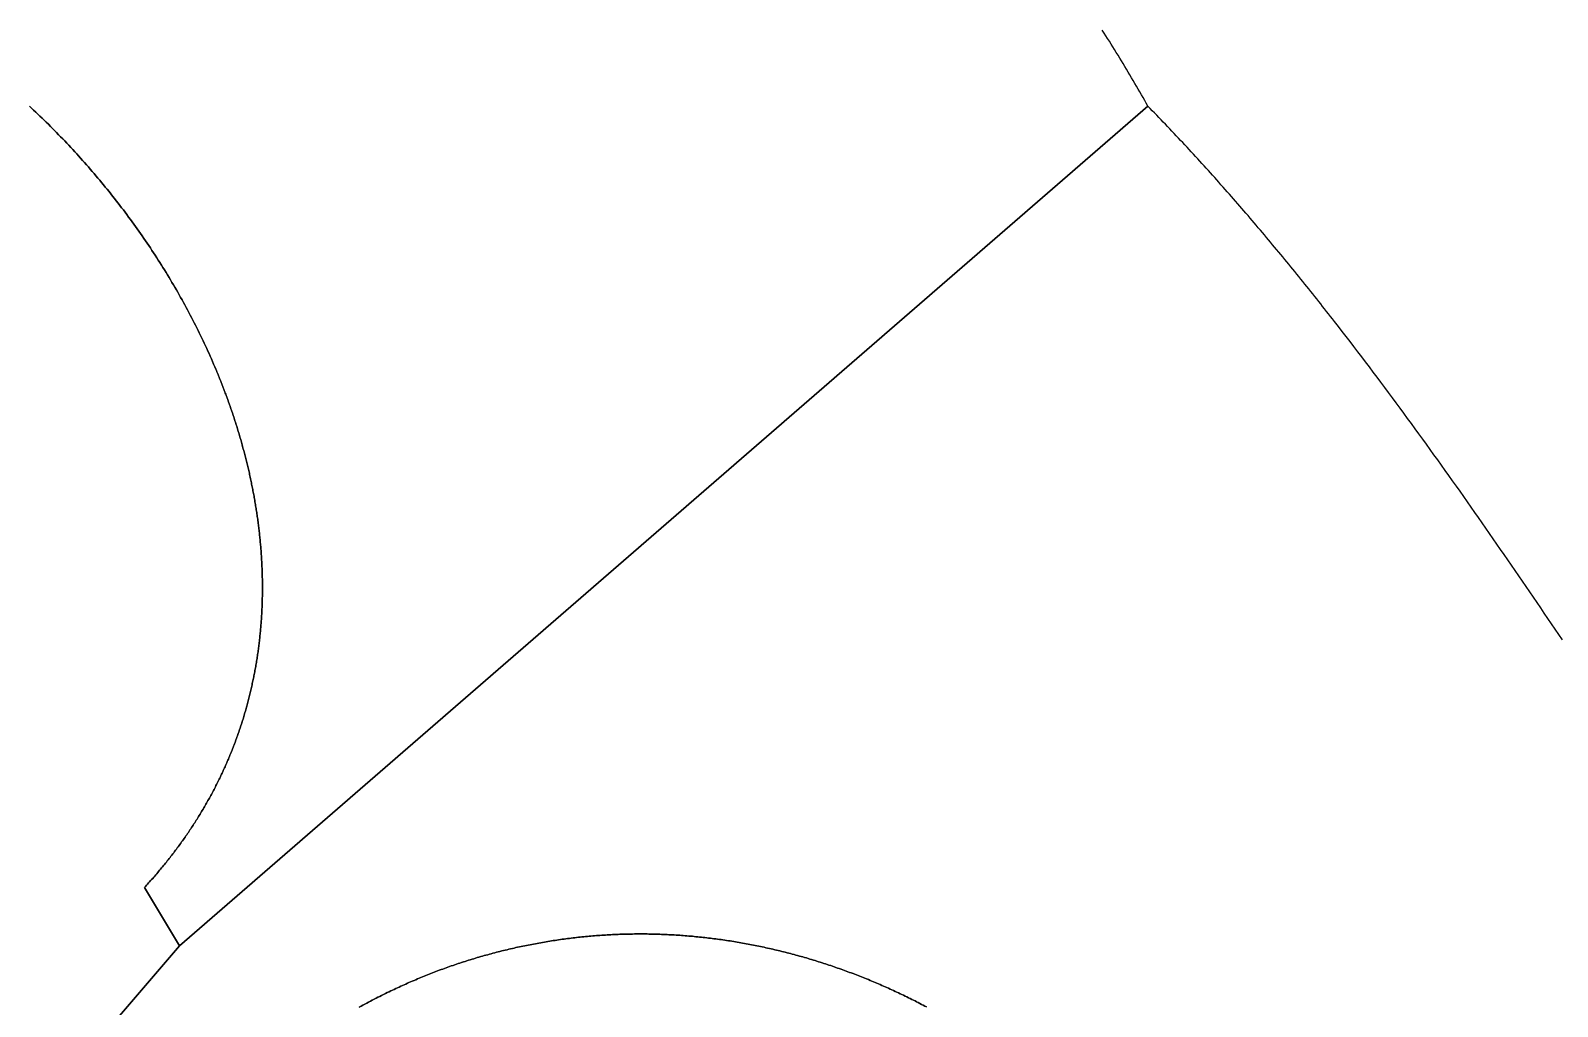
# Model space of a CAD drawing. Header units: millimetres. Extents: x 539514 to 908003, y -69769 to 203909.
# Drawn here: x 838634 to 876777, y 30991 to 55387 of the extents above; entities that cross this region are included whole.
import ezdxf

# ---------------------------------------------------------------- set-up
doc = ezdxf.new("R2010")
doc.units = ezdxf.units.MM
doc.layers.add('CLOSED_AREAS', color=7, linetype='Continuous')

msp = doc.modelspace()

# ---------------------------------------------------------------- linework, layer by layer
at = {"layer": 'CLOSED_AREAS'}
for points in [[(838604.395, 53496.256), (838657.757, 53446.638), (838710.947, 53396.812), (838763.964, 53346.779), (838816.807, 53296.54), (838869.475, 53246.097), (838921.966, 53195.45), (838974.28, 53144.602), (839026.416, 53093.552), (839078.372, 53042.303), (839130.147, 52990.856), (839181.74, 52939.211), (839233.15, 52887.37), (839284.377, 52835.335), (839335.418, 52783.105), (839386.273, 52730.683), (839436.941, 52678.07), (839487.421, 52625.267), (839537.711, 52572.275), (839587.811, 52519.095), (839637.718, 52465.728), (839687.434, 52412.176), (839736.955, 52358.44), (839786.281, 52304.522), (839835.412, 52250.421), (839884.345, 52196.14), (839933.08, 52141.679), (839981.616, 52087.041), (840029.951, 52032.225), (840078.085, 51977.233), (840126.016, 51922.067), (840173.744, 51866.728), (840221.267, 51811.216), (840268.584, 51755.534), (840315.694, 51699.681), (840362.596, 51643.66), (840409.288, 51587.472), (840455.771, 51531.117), (840502.042, 51474.597), (840548.101, 51417.913), (840593.946, 51361.067), (840639.577, 51304.06), (840684.992, 51246.892), (840730.19, 51189.565), (840775.17, 51132.08), (840819.931, 51074.438), (840864.472, 51016.641), (840908.792, 50958.69), (840952.89, 50900.585), (840996.764, 50842.329), (841040.414, 50783.922), (841083.838, 50725.365), (841127.035, 50666.661), (841170.005, 50607.809), (841212.746, 50548.811), (841255.257, 50489.668), (841297.537, 50430.382), (841339.585, 50370.953), (841381.399, 50311.383), (841422.98, 50251.674), (841464.325, 50191.825), (841505.433, 50131.839), (841546.304, 50071.717), (841586.936, 50011.459), (841627.328, 49951.068), (841667.479, 49890.544), (841707.389, 49829.888), (841747.055, 49769.101), (841786.477, 49708.186), (841825.654, 49647.142), (841864.585, 49585.972), (841903.268, 49524.676), (841941.702, 49463.255), (841979.887, 49401.711), (842017.821, 49340.046), (842055.504, 49278.259), (842092.933, 49216.353), (842130.109, 49154.328), (842167.029, 49092.186), (842203.693, 49029.928), (842240.1, 48967.555), (842276.248, 48905.068), (842312.137, 48842.469), (842347.765, 48779.758), (842383.132, 48716.938), (842418.236, 48654.008), (842453.076, 48590.971), (842487.651, 48527.827), (842521.96, 48464.578), (842556.002, 48401.225), (842589.776, 48337.769), (842623.28, 48274.211), (842656.514, 48210.552), (842689.476, 48146.794), (842722.166, 48082.938), (842754.582, 48018.985), (842786.723, 47954.936), (842818.588, 47890.793), (842850.177, 47826.556), (842881.487, 47762.227), (842912.518, 47697.807), (842943.269, 47633.297), (842973.738, 47568.699), (843003.925, 47504.013), (843033.828, 47439.241), (843063.447, 47374.384), (843092.78, 47309.443), (843121.826, 47244.419), (843150.584, 47179.314), (843179.053, 47114.129), (843207.232, 47048.865), (843235.12, 46983.522), (843262.716, 46918.103), (843276.403, 46885.366), (843290.018, 46852.609), (843303.558, 46819.834), (843317.025, 46787.04), (843330.418, 46754.228), (843343.737, 46721.399), (843356.982, 46688.551), (843370.153, 46655.685), (843383.249, 46622.801), (843396.27, 46589.9), (843409.217, 46556.982), (843422.089, 46524.047), (843434.886, 46491.094), (843447.607, 46458.124), (843460.254, 46425.138), (843472.825, 46392.135), (843485.32, 46359.115), (843497.74, 46326.08), (843510.084, 46293.028), (843522.352, 46259.96), (843534.544, 46226.876), (843546.66, 46193.776), (843558.7, 46160.661), (843570.663, 46127.53), (843582.549, 46094.384), (843594.358, 46061.223), (843606.091, 46028.047), (843617.747, 45994.856), (843629.325, 45961.65), (843640.826, 45928.43), (843652.25, 45895.196), (843663.596, 45861.947), (843674.864, 45828.684), (843686.054, 45795.407), (843697.167, 45762.116), (843708.201, 45728.812), (843719.157, 45695.494), (843730.035, 45662.163), (843740.834, 45628.819), (843751.554, 45595.461), (843762.196, 45562.091), (843772.758, 45528.708), (843783.242, 45495.312), (843793.646, 45461.904), (843803.971, 45428.484), (843814.216, 45395.051), (843824.382, 45361.607), (843834.468, 45328.15), (843844.474, 45294.682), (843854.4, 45261.202), (843864.246, 45227.711), (843874.011, 45194.209), (843883.696, 45160.696), (843893.301, 45127.171), (843902.824, 45093.636), (843912.267, 45060.09), (843921.629, 45026.534), (843930.909, 44992.967), (843940.109, 44959.39), (843949.227, 44925.803), (843958.263, 44892.206), (843967.218, 44858.599), (843976.091, 44824.983), (843984.881, 44791.357), (843993.59, 44757.722), (844002.217, 44724.077), (844010.761, 44690.424), (844019.222, 44656.762), (844027.601, 44623.091), (844035.897, 44589.411), (844044.111, 44555.723), (844052.241, 44522.027), (844060.288, 44488.323), (844068.252, 44454.611), (844076.132, 44420.891), (844083.928, 44387.163), (844091.641, 44353.427), (844099.27, 44319.685), (844106.815, 44285.935), (844114.276, 44252.178), (844121.652, 44218.414), (844128.944, 44184.643), (844136.152, 44150.866), (844143.274, 44117.082), (844150.312, 44083.292), (844157.265, 44049.495), (844164.133, 44015.693), (844170.916, 43981.885), (844177.613, 43948.071), (844184.224, 43914.251), (844190.75, 43880.426), (844197.191, 43846.596), (844203.545, 43812.76), (844209.813, 43778.92), (844215.995, 43745.074), (844222.091, 43711.224), (844228.1, 43677.37), (844234.022, 43643.511), (844239.858, 43609.648), (844245.607, 43575.78), (844251.269, 43541.909), (844256.843, 43508.034), (844262.331, 43474.155), (844267.731, 43440.273), (844273.043, 43406.388), (844278.268, 43372.499), (844283.404, 43338.607), (844288.453, 43304.713), (844293.414, 43270.815), (844298.286, 43236.915), (844303.07, 43203.013), (844307.766, 43169.108), (844312.373, 43135.201), (844316.891, 43101.292), (844321.32, 43067.381), (844325.66, 43033.469), (844329.91, 42999.555), (844334.072, 42965.639), (844338.144, 42931.723), (844342.126, 42897.805), (844346.018, 42863.886), (844349.821, 42829.966), (844353.534, 42796.046), (844357.156, 42762.125), (844360.688, 42728.204), (844364.13, 42694.283), (844367.481, 42660.361), (844370.741, 42626.44), (844373.911, 42592.519), (844376.989, 42558.598), (844379.976, 42524.678), (844382.873, 42490.758), (844385.677, 42456.84), (844388.39, 42422.922), (844391.012, 42389.005), (844393.541, 42355.09), (844395.979, 42321.176), (844398.325, 42287.264), (844400.578, 42253.353), (844402.739, 42219.445), (844404.807, 42185.538), (844406.783, 42151.634), (844408.666, 42117.731), (844410.456, 42083.832), (844412.154, 42049.935), (844413.757, 42016.04), (844415.268, 41982.149), (844416.685, 41948.261), (844418.009, 41914.375), (844419.239, 41880.494), (844420.375, 41846.615), (844421.416, 41812.741), (844422.364, 41778.87), (844423.218, 41745.003), (844423.977, 41711.141), (844424.641, 41677.282), (844425.211, 41643.428), (844425.686, 41609.579), (844426.066, 41575.734), (844426.351, 41541.894), (844426.541, 41508.06), (844426.635, 41474.23), (844426.634, 41440.405), (844426.538, 41406.587), (844426.345, 41372.773), (844426.056, 41338.966), (844425.672, 41305.164), (844425.191, 41271.368), (844424.614, 41237.579), (844423.94, 41203.796), (844423.17, 41170.019), (844422.303, 41136.25), (844421.34, 41102.486), (844420.279, 41068.73), (844419.121, 41034.981), (844417.866, 41001.239), (844416.513, 40967.505), (844415.063, 40933.778), (844413.515, 40900.059), (844411.869, 40866.348), (844410.125, 40832.644), (844408.284, 40798.949), (844406.343, 40765.262), (844404.305, 40731.584), (844402.168, 40697.914), (844399.932, 40664.253), (844397.598, 40630.601), (844395.165, 40596.958), (844392.632, 40563.324), (844390.001, 40529.699), (844387.27, 40496.084), (844384.439, 40462.478), (844381.509, 40428.882), (844378.479, 40395.297), (844375.35, 40361.721), (844372.12, 40328.155), (844368.79, 40294.6), (844365.36, 40261.056), (844361.829, 40227.522), (844358.198, 40193.999), (844354.466, 40160.487), (844350.633, 40126.986), (844346.7, 40093.496), (844342.665, 40060.018), (844338.529, 40026.551), (844334.291, 39993.096), (844329.952, 39959.653), (844325.511, 39926.222), (844320.969, 39892.803), (844316.325, 39859.396), (844311.578, 39826.002), (844306.729, 39792.621), (844301.778, 39759.252), (844296.725, 39725.896), (844291.569, 39692.554), (844286.31, 39659.224), (844280.948, 39625.908), (844275.483, 39592.605), (844269.915, 39559.317), (844264.244, 39526.041), (844258.469, 39492.78), (844252.59, 39459.533), (844246.608, 39426.3), (844240.522, 39393.082), (844234.333, 39359.878), (844228.038, 39326.689), (844221.64, 39293.515), (844215.137, 39260.356), (844208.53, 39227.212), (844201.818, 39194.083), (844195.002, 39160.969), (844188.08, 39127.872), (844181.053, 39094.79), (844173.921, 39061.724), (844166.684, 39028.674), (844159.341, 38995.64), (844151.892, 38962.622), (844144.338, 38929.622), (844136.678, 38896.637), (844128.912, 38863.67), (844121.039, 38830.719), (844113.061, 38797.786), (844104.976, 38764.87), (844096.784, 38731.971), (844088.485, 38699.09), (844080.08, 38666.226), (844071.568, 38633.38), (844062.948, 38600.553), (844054.222, 38567.743), (844045.387, 38534.952), (844036.446, 38502.179), (844027.396, 38469.425), (844018.239, 38436.689), (844008.974, 38403.973), (843999.601, 38371.275), (843990.119, 38338.597), (843980.53, 38305.937), (843970.831, 38273.298), (843961.024, 38240.678), (843951.108, 38208.078), (843941.084, 38175.498), (843930.95, 38142.938), (843920.707, 38110.398), (843910.355, 38077.878), (843899.893, 38045.379), (843889.322, 38012.901), (843878.641, 37980.443), (843867.85, 37948.007), (843856.949, 37915.591), (843845.938, 37883.197), (843834.817, 37850.825), (843823.585, 37818.474), (843812.242, 37786.144), (843800.789, 37753.837), (843789.226, 37721.551), (843777.551, 37689.288), (843765.765, 37657.047), (843753.868, 37624.829), (843741.859, 37592.633), (843729.739, 37560.46), (843717.507, 37528.309), (843705.164, 37496.182), (843692.709, 37464.078), (843680.141, 37431.998), (843667.461, 37399.941), (843654.669, 37367.908), (843641.765, 37335.898), (843628.748, 37303.912), (843615.618, 37271.951), (843602.375, 37240.014), (843589.02, 37208.101), (843575.551, 37176.213), (843561.969, 37144.349), (843548.273, 37112.511), (843534.464, 37080.697), (843520.541, 37048.909), (843506.504, 37017.145), (843492.354, 36985.408), (843478.089, 36953.695), (843463.71, 36922.009), (843449.216, 36890.349), (843434.608, 36858.714), (843419.886, 36827.106), (843405.048, 36795.524), (843390.096, 36763.969), (843375.029, 36732.44), (843359.846, 36700.938), (843344.548, 36669.463), (843329.135, 36638.015), (843313.606, 36606.595), (843297.961, 36575.202), (843282.2, 36543.836), (843266.323, 36512.498), (843250.33, 36481.188), (843234.221, 36449.906), (843217.996, 36418.652), (843201.653, 36387.426), (843185.195, 36356.229), (843168.619, 36325.06), (843151.926, 36293.92), (843135.116, 36262.809), (843118.189, 36231.727), (843101.145, 36200.675), (843083.982, 36169.651), (843066.703, 36138.657), (843049.305, 36107.693), (843031.79, 36076.758), (843014.156, 36045.854), (842996.404, 36014.979), (842978.534, 35984.135), (842960.546, 35953.321), (842942.439, 35922.537), (842924.213, 35891.785), (842905.868, 35861.063), (842887.404, 35830.372), (842868.821, 35799.712), (842850.118, 35769.084), (842831.296, 35738.487), (842812.355, 35707.921), (842793.294, 35677.387), (842774.113, 35646.885), (842754.812, 35616.416), (842735.391, 35585.978), (842715.849, 35555.572), (842696.187, 35525.2), (842676.405, 35494.859), (842656.502, 35464.552), (842636.478, 35434.277), (842616.333, 35404.036), (842596.067, 35373.827), (842575.68, 35343.652), (842555.172, 35313.511), (842534.542, 35283.403), (842513.79, 35253.329), (842492.917, 35223.289), (842471.922, 35193.283), (842450.804, 35163.312), (842429.565, 35133.375), (842408.203, 35103.472), (842386.719, 35073.604), (842365.112, 35043.771), (842343.382, 35013.973), (842321.53, 34984.21), (842299.554, 34954.482), (842277.456, 34924.79), (842255.234, 34895.134), (842232.888, 34865.513), (842210.419, 34835.928), (842187.827, 34806.379), (842165.111, 34776.867), (842142.27, 34747.39), (842119.306, 34717.951), (842096.217, 34688.547), (842073.004, 34659.181), (842049.667, 34629.852), (842026.204, 34600.559), (842002.617, 34571.304), (841978.906, 34542.087), (841955.069, 34512.907), (841931.106, 34483.764), (841907.019, 34454.66), (841882.806, 34425.593), (841858.468, 34396.565), (841834.003, 34367.575), (841809.413, 34338.623), (841784.697, 34309.71), (841759.855, 34280.836), (841734.886, 34252), (841709.791, 34223.204), (841684.57, 34194.447), (841659.221, 34165.729), (841633.746, 34137.05), (841608.144, 34108.412), (841582.415, 34079.813), (841556.559, 34051.253), (841530.575, 34022.735), (841504.463, 33994.256), (841478.224, 33965.817), (842352.678, 32508.395), (866545.885, 53495.274), (866505.731, 53566.901), (866465.42, 53638.428), (866424.951, 53709.853), (866384.325, 53781.177), (866343.543, 53852.4), (866302.605, 53923.521), (866261.511, 53994.539), (866220.26, 54065.455), (866178.855, 54136.269), (866137.294, 54206.979), (866095.579, 54277.586), (866053.709, 54348.089), (866011.685, 54418.489), (865969.507, 54488.784), (865927.175, 54558.974), (865884.69, 54629.06), (865842.052, 54699.041), (865799.261, 54768.916), (865756.318, 54838.686), (865713.222, 54908.349), (865669.974, 54977.907), (865626.575, 55047.357), (865583.025, 55116.701), (865539.323, 55185.937), (865495.471, 55255.066), (865451.468, 55324.088), (865407.315, 55393.001)], [(840603.771, 30468.004), (842352.678, 32508.395), (841478.224, 33965.817), (841504.463, 33994.256), (841530.575, 34022.735), (841556.559, 34051.253), (841582.415, 34079.813), (841608.144, 34108.412), (841633.746, 34137.05), (841659.221, 34165.729), (841684.57, 34194.447), (841709.791, 34223.204), (841734.886, 34252), (841759.855, 34280.836), (841784.697, 34309.71), (841809.413, 34338.623), (841834.003, 34367.575), (841858.468, 34396.565), (841882.806, 34425.593), (841907.019, 34454.66), (841931.106, 34483.764), (841955.069, 34512.907), (841978.906, 34542.087), (842002.617, 34571.304), (842026.204, 34600.559), (842049.667, 34629.852), (842073.004, 34659.181), (842096.217, 34688.547), (842119.306, 34717.951), (842142.27, 34747.39), (842165.111, 34776.867), (842187.827, 34806.379), (842210.419, 34835.928), (842232.888, 34865.513), (842255.234, 34895.134), (842277.456, 34924.79), (842299.554, 34954.482), (842321.53, 34984.21), (842343.382, 35013.973), (842365.112, 35043.771), (842386.719, 35073.604), (842408.203, 35103.472), (842429.565, 35133.375), (842450.804, 35163.312), (842471.922, 35193.283), (842492.917, 35223.289), (842513.79, 35253.329), (842534.542, 35283.403), (842555.172, 35313.511), (842575.68, 35343.652), (842596.067, 35373.827), (842616.333, 35404.036), (842636.478, 35434.277), (842656.502, 35464.552), (842676.405, 35494.859), (842696.187, 35525.2), (842715.849, 35555.572), (842735.391, 35585.978), (842754.812, 35616.416), (842774.113, 35646.885), (842793.294, 35677.387), (842812.355, 35707.921), (842831.296, 35738.487), (842850.118, 35769.084), (842868.821, 35799.712), (842887.404, 35830.372), (842905.868, 35861.063), (842924.213, 35891.785), (842942.439, 35922.537), (842960.546, 35953.321), (842978.534, 35984.135), (842996.404, 36014.979), (843014.156, 36045.854), (843031.79, 36076.758), (843049.305, 36107.693), (843066.703, 36138.657), (843083.982, 36169.651), (843101.145, 36200.675), (843118.189, 36231.727), (843135.116, 36262.809), (843151.926, 36293.92), (843168.619, 36325.06), (843185.195, 36356.229), (843201.653, 36387.426), (843217.996, 36418.652), (843234.221, 36449.906), (843250.33, 36481.188), (843266.323, 36512.498), (843282.2, 36543.836), (843297.961, 36575.202), (843313.606, 36606.595), (843329.135, 36638.015), (843344.548, 36669.463), (843359.846, 36700.938), (843375.029, 36732.44), (843390.096, 36763.969), (843405.048, 36795.524), (843419.886, 36827.106), (843434.608, 36858.714), (843449.216, 36890.349), (843463.71, 36922.009), (843478.089, 36953.695), (843492.354, 36985.408), (843506.504, 37017.145), (843520.541, 37048.909), (843534.464, 37080.697), (843548.273, 37112.511), (843561.969, 37144.349), (843575.551, 37176.213), (843589.02, 37208.101), (843602.375, 37240.014), (843615.618, 37271.951), (843628.748, 37303.912), (843641.765, 37335.898), (843654.669, 37367.908), (843667.461, 37399.941), (843680.141, 37431.998), (843692.709, 37464.078), (843705.164, 37496.182), (843717.507, 37528.309), (843729.739, 37560.46), (843741.859, 37592.633), (843753.868, 37624.829), (843765.765, 37657.047), (843777.551, 37689.288), (843789.226, 37721.551), (843800.789, 37753.837), (843812.242, 37786.144), (843823.585, 37818.474), (843834.817, 37850.825), (843845.938, 37883.197), (843856.949, 37915.591), (843867.85, 37948.007), (843878.641, 37980.443), (843889.322, 38012.901), (843899.893, 38045.379), (843910.355, 38077.878), (843920.707, 38110.398), (843930.95, 38142.938), (843941.084, 38175.498), (843951.108, 38208.078), (843961.024, 38240.678), (843970.831, 38273.298), (843980.53, 38305.937), (843990.119, 38338.597), (843999.601, 38371.275), (844008.974, 38403.973), (844018.239, 38436.689), (844027.396, 38469.425), (844036.446, 38502.179), (844045.387, 38534.952), (844054.222, 38567.743), (844062.948, 38600.553), (844071.568, 38633.38), (844080.08, 38666.226), (844088.485, 38699.09), (844096.784, 38731.971), (844104.976, 38764.87), (844113.061, 38797.786), (844121.039, 38830.719), (844128.912, 38863.67), (844136.678, 38896.637), (844144.338, 38929.622), (844151.892, 38962.622), (844159.341, 38995.64), (844166.684, 39028.674), (844173.921, 39061.724), (844181.053, 39094.79), (844188.08, 39127.872), (844195.002, 39160.969), (844201.818, 39194.083), (844208.53, 39227.212), (844215.137, 39260.356), (844221.64, 39293.515), (844228.038, 39326.689), (844234.333, 39359.878), (844240.522, 39393.082), (844246.608, 39426.3), (844252.59, 39459.533), (844258.469, 39492.78), (844264.244, 39526.041), (844269.915, 39559.317), (844275.483, 39592.605), (844280.948, 39625.908), (844286.31, 39659.224), (844291.569, 39692.554), (844296.725, 39725.896), (844301.778, 39759.252), (844306.729, 39792.621), (844311.578, 39826.002), (844316.325, 39859.396), (844320.969, 39892.803), (844325.511, 39926.222), (844329.952, 39959.653), (844334.291, 39993.096), (844338.529, 40026.551), (844342.665, 40060.018), (844346.7, 40093.496), (844350.633, 40126.986), (844354.466, 40160.487), (844358.198, 40193.999), (844361.829, 40227.522), (844365.36, 40261.056), (844368.79, 40294.6), (844372.12, 40328.155), (844375.35, 40361.721), (844378.479, 40395.297), (844381.509, 40428.882), (844384.439, 40462.478), (844387.27, 40496.084), (844390.001, 40529.699), (844392.632, 40563.324), (844395.165, 40596.958), (844397.598, 40630.601), (844399.932, 40664.253), (844402.168, 40697.914), (844404.305, 40731.584), (844406.343, 40765.262), (844408.284, 40798.949), (844410.125, 40832.644), (844411.869, 40866.348), (844413.515, 40900.059), (844415.063, 40933.778), (844416.513, 40967.505), (844417.866, 41001.239), (844419.121, 41034.981), (844420.279, 41068.73), (844421.34, 41102.486), (844422.303, 41136.25), (844423.17, 41170.019), (844423.94, 41203.796), (844424.614, 41237.579), (844425.191, 41271.368), (844425.672, 41305.164), (844426.056, 41338.966), (844426.345, 41372.773), (844426.538, 41406.587), (844426.634, 41440.405), (844426.635, 41474.23), (844426.541, 41508.06), (844426.351, 41541.894), (844426.066, 41575.734), (844425.686, 41609.579), (844425.211, 41643.428), (844424.641, 41677.282), (844423.977, 41711.141), (844423.218, 41745.003), (844422.364, 41778.87), (844421.416, 41812.741), (844420.375, 41846.615), (844419.239, 41880.494), (844418.009, 41914.375), (844416.685, 41948.261), (844415.268, 41982.149), (844413.757, 42016.04), (844412.154, 42049.935), (844410.456, 42083.832), (844408.666, 42117.731), (844406.783, 42151.634), (844404.807, 42185.538), (844402.739, 42219.445), (844400.578, 42253.353), (844398.325, 42287.264), (844395.979, 42321.176), (844393.541, 42355.09), (844391.012, 42389.005), (844388.39, 42422.922), (844385.677, 42456.84), (844382.873, 42490.758), (844379.976, 42524.678), (844376.989, 42558.598), (844373.911, 42592.519), (844370.741, 42626.44), (844367.481, 42660.361), (844364.13, 42694.283), (844360.688, 42728.204), (844357.156, 42762.125), (844353.534, 42796.046), (844349.821, 42829.966), (844346.018, 42863.886), (844342.126, 42897.805), (844338.144, 42931.723), (844334.072, 42965.639), (844329.91, 42999.555), (844325.66, 43033.469), (844321.32, 43067.381), (844316.891, 43101.292), (844312.373, 43135.201), (844307.766, 43169.108), (844303.07, 43203.013), (844298.286, 43236.915), (844293.414, 43270.815), (844288.453, 43304.713), (844283.404, 43338.607), (844278.268, 43372.499), (844273.043, 43406.388), (844267.731, 43440.273), (844262.331, 43474.155), (844256.843, 43508.034), (844251.269, 43541.909), (844245.607, 43575.78), (844239.858, 43609.648), (844234.022, 43643.511), (844228.1, 43677.37), (844222.091, 43711.224), (844215.995, 43745.074), (844209.813, 43778.92), (844203.545, 43812.76), (844197.191, 43846.596), (844190.75, 43880.426), (844184.224, 43914.251), (844177.613, 43948.071), (844170.916, 43981.885), (844164.133, 44015.693), (844157.265, 44049.495), (844150.312, 44083.292), (844143.274, 44117.082), (844136.152, 44150.866), (844128.944, 44184.643), (844121.652, 44218.414), (844114.276, 44252.178), (844106.815, 44285.935), (844099.27, 44319.685), (844091.641, 44353.427), (844083.928, 44387.163), (844076.132, 44420.891), (844068.252, 44454.611), (844060.288, 44488.323), (844052.241, 44522.027), (844044.111, 44555.723), (844035.897, 44589.411), (844027.601, 44623.091), (844019.222, 44656.762), (844010.761, 44690.424), (844002.217, 44724.077), (843993.59, 44757.722), (843984.881, 44791.357), (843976.091, 44824.983), (843967.218, 44858.599), (843958.263, 44892.206), (843949.227, 44925.803), (843940.109, 44959.39), (843930.909, 44992.967), (843921.629, 45026.534), (843912.267, 45060.09), (843902.824, 45093.636), (843893.301, 45127.171), (843883.696, 45160.696), (843874.011, 45194.209), (843864.246, 45227.711), (843854.4, 45261.202), (843844.474, 45294.682), (843834.468, 45328.15), (843824.382, 45361.607), (843814.216, 45395.051), (843803.971, 45428.484), (843793.646, 45461.904), (843783.242, 45495.312), (843772.758, 45528.708), (843762.196, 45562.091), (843751.554, 45595.461), (843740.834, 45628.819), (843730.035, 45662.163), (843719.157, 45695.494), (843708.201, 45728.812), (843697.167, 45762.116), (843686.054, 45795.407), (843674.864, 45828.684), (843663.596, 45861.947), (843652.25, 45895.196), (843640.826, 45928.43), (843629.325, 45961.65), (843617.747, 45994.856), (843606.091, 46028.047), (843594.358, 46061.223), (843582.549, 46094.384), (843570.663, 46127.53), (843558.7, 46160.661), (843546.66, 46193.776), (843534.544, 46226.876), (843522.352, 46259.96), (843510.084, 46293.028), (843497.74, 46326.08), (843485.32, 46359.115), (843472.825, 46392.135), (843460.254, 46425.138), (843447.607, 46458.124), (843434.886, 46491.094), (843422.089, 46524.047), (843409.217, 46556.982), (843396.27, 46589.9), (843383.249, 46622.801), (843370.153, 46655.685), (843356.982, 46688.551), (843343.737, 46721.399), (843330.418, 46754.228), (843317.025, 46787.04), (843303.558, 46819.834), (843290.018, 46852.609), (843276.403, 46885.366), (843262.716, 46918.103), (843235.12, 46983.522), (843207.232, 47048.865), (843179.053, 47114.129), (843150.584, 47179.314), (843121.826, 47244.419), (843092.78, 47309.443), (843063.447, 47374.384), (843033.828, 47439.241), (843003.925, 47504.013), (842973.738, 47568.699), (842943.269, 47633.297), (842912.518, 47697.807), (842881.487, 47762.227), (842850.177, 47826.556), (842818.588, 47890.793), (842786.723, 47954.936), (842754.582, 48018.985), (842722.166, 48082.938), (842689.476, 48146.794), (842656.514, 48210.552), (842623.28, 48274.211), (842589.776, 48337.769), (842556.002, 48401.225), (842521.96, 48464.578), (842487.651, 48527.827), (842453.076, 48590.971), (842418.236, 48654.008), (842383.132, 48716.938), (842347.765, 48779.758), (842312.137, 48842.469), (842276.248, 48905.068), (842240.1, 48967.555), (842203.693, 49029.928), (842167.029, 49092.186), (842130.109, 49154.328), (842092.933, 49216.353), (842055.504, 49278.259), (842017.821, 49340.046), (841979.887, 49401.711), (841941.702, 49463.255), (841903.268, 49524.676), (841864.585, 49585.972), (841825.654, 49647.142), (841786.477, 49708.186), (841747.055, 49769.101), (841707.389, 49829.888), (841667.479, 49890.544), (841627.328, 49951.068), (841586.936, 50011.459), (841546.304, 50071.717), (841505.433, 50131.839), (841464.325, 50191.825), (841422.98, 50251.674), (841381.399, 50311.383), (841339.585, 50370.953), (841297.537, 50430.382), (841255.257, 50489.668), (841212.746, 50548.811), (841170.005, 50607.809), (841127.035, 50666.661), (841083.838, 50725.365), (841040.414, 50783.922), (840996.764, 50842.329), (840952.89, 50900.585), (840908.792, 50958.69), (840864.472, 51016.641), (840819.931, 51074.438), (840775.17, 51132.08), (840730.19, 51189.565), (840684.992, 51246.892), (840639.577, 51304.06), (840593.946, 51361.067), (840548.101, 51417.913), (840502.042, 51474.597), (840455.771, 51531.117), (840409.288, 51587.472), (840362.596, 51643.66), (840315.694, 51699.681), (840268.584, 51755.534), (840221.267, 51811.216), (840173.744, 51866.728), (840126.016, 51922.067), (840078.085, 51977.233), (840029.951, 52032.225), (839981.616, 52087.041), (839933.08, 52141.679), (839884.345, 52196.14), (839835.412, 52250.421), (839786.281, 52304.522), (839736.955, 52358.44), (839687.434, 52412.176), (839637.718, 52465.728), (839587.811, 52519.095), (839537.711, 52572.275), (839487.421, 52625.267), (839436.941, 52678.07), (839386.273, 52730.683), (839335.418, 52783.105), (839284.377, 52835.335), (839233.15, 52887.37), (839181.74, 52939.211), (839130.147, 52990.856), (839078.372, 53042.303), (839026.416, 53093.552), (838974.28, 53144.602), (838921.966, 53195.45), (838869.475, 53246.097), (838816.807, 53296.54), (838763.964, 53346.779), (838710.947, 53396.812), (838657.757, 53446.638), (838604.395, 53496.256)], [(876900.65, 40157.469), (876719.784, 40424.263), (876538.729, 40690.891), (876448.123, 40824.135), (876357.462, 40957.328), (876266.743, 41090.467), (876175.962, 41223.55), (876085.118, 41356.572), (875994.208, 41489.531), (875903.228, 41622.424), (875812.177, 41755.249), (875721.051, 41888), (875629.848, 42020.677), (875538.565, 42153.275), (875447.2, 42285.792), (875355.749, 42418.224), (875264.21, 42550.569), (875172.58, 42682.824), (875080.857, 42814.985), (874989.038, 42947.049), (874897.119, 43079.013), (874805.1, 43210.875), (874712.976, 43342.631), (874620.745, 43474.278), (874528.404, 43605.813), (874435.951, 43737.233), (874343.382, 43868.535), (874250.696, 43999.716), (874157.89, 44130.772), (874064.96, 44261.702), (873971.904, 44392.501), (873878.719, 44523.167), (873785.403, 44653.697), (873691.953, 44784.087), (873598.367, 44914.334), (873504.64, 45044.436), (873410.772, 45174.39), (873316.759, 45304.191), (873222.598, 45433.838), (873128.286, 45563.328), (873033.822, 45692.656), (872939.202, 45821.82), (872844.423, 45950.818), (872749.484, 46079.646), (872654.38, 46208.3), (872559.11, 46336.778), (872463.671, 46465.078), (872368.059, 46593.195), (872272.273, 46721.126), (872176.31, 46848.87), (872080.166, 46976.421), (871983.84, 47103.779), (871887.328, 47230.939), (871790.628, 47357.898), (871693.737, 47484.654), (871596.652, 47611.203), (871499.371, 47737.542), (871401.89, 47863.669), (871304.208, 47989.58), (871206.322, 48115.271), (871157.301, 48178.034), (871108.228, 48240.741), (871059.103, 48303.392), (871009.925, 48365.986), (870960.694, 48428.523), (870911.409, 48491.003), (870862.07, 48553.425), (870812.677, 48615.788), (870763.23, 48678.094), (870713.728, 48740.34), (870664.171, 48802.527), (870614.558, 48864.654), (870564.889, 48926.721), (870515.164, 48988.728), (870465.383, 49050.674), (870415.544, 49112.558), (870365.649, 49174.381), (870315.696, 49236.142), (870265.685, 49297.841), (870215.615, 49359.477), (870165.488, 49421.05), (870115.301, 49482.559), (870065.055, 49544.004), (870014.75, 49605.386), (869964.384, 49666.702), (869913.958, 49727.953), (869863.472, 49789.139), (869812.925, 49850.26), (869762.316, 49911.314), (869711.646, 49972.301), (869660.914, 50033.221), (869610.12, 50094.075), (869559.263, 50154.86), (869508.343, 50215.577), (869457.36, 50276.226), (869406.313, 50336.806), (869355.202, 50397.317), (869304.027, 50457.758), (869252.787, 50518.129), (869201.482, 50578.43), (869150.112, 50638.66), (869098.676, 50698.818), (869047.174, 50758.906), (868995.606, 50818.921), (868943.971, 50878.864), (868892.269, 50938.734), (868840.499, 50998.532), (868788.662, 51058.256), (868736.757, 51117.906), (868684.784, 51177.481), (868632.742, 51236.982), (868580.63, 51296.409), (868528.45, 51355.76), (868476.199, 51415.035), (868423.879, 51474.234), (868371.488, 51533.356), (868319.026, 51592.402), (868266.494, 51651.37), (868213.89, 51710.261), (868161.214, 51769.074), (868108.466, 51827.808), (868055.645, 51886.463), (868002.752, 51945.04), (867949.786, 52003.536), (867896.746, 52061.953), (867843.632, 52120.289), (867790.444, 52178.545), (867737.182, 52236.72), (867683.845, 52294.813), (867630.433, 52352.824), (867576.945, 52410.754), (867523.382, 52468.6), (867469.742, 52526.364), (867416.026, 52584.044), (867362.233, 52641.64), (867308.362, 52699.152), (867254.415, 52756.58), (867200.389, 52813.923), (867146.285, 52871.18), (867092.103, 52928.352), (867037.842, 52985.438), (866983.501, 53042.437), (866929.081, 53099.35), (866874.581, 53156.175), (866820.001, 53212.913), (866765.34, 53269.562), (866710.599, 53326.124), (866655.776, 53382.596), (866600.872, 53438.98), (866545.885, 53495.274), (842352.678, 32508.395), (840603.771, 30468.004)], [(846846.259, 30972.759), (846892.325, 30998.208), (846938.468, 31023.505), (846984.688, 31048.65), (847030.986, 31073.641), (847077.363, 31098.475), (847123.818, 31123.152), (847170.352, 31147.67), (847216.966, 31172.028), (847263.66, 31196.223), (847310.434, 31220.254), (847357.29, 31244.119), (847404.227, 31267.818), (847451.246, 31291.348), (847498.347, 31314.707), (847545.532, 31337.895), (847592.799, 31360.908), (847633.711, 31380.654), (847674.685, 31400.269), (847715.721, 31419.753), (847756.817, 31439.105), (847797.975, 31458.327), (847839.193, 31477.417), (847880.47, 31496.375), (847921.807, 31515.202), (847963.202, 31533.898), (848004.657, 31552.462), (848046.168, 31570.893), (848087.738, 31589.193), (848129.364, 31607.361), (848171.047, 31625.397), (848212.786, 31643.3), (848254.58, 31661.071), (848296.43, 31678.709), (848338.334, 31696.215), (848380.292, 31713.588), (848422.304, 31730.828), (848464.369, 31747.935), (848506.487, 31764.909), (848548.657, 31781.75), (848590.879, 31798.458), (848633.152, 31815.032), (848675.476, 31831.473), (848717.851, 31847.78), (848760.275, 31863.954), (848802.749, 31879.994), (848845.272, 31895.9), (848887.843, 31911.671), (848930.463, 31927.309), (848973.13, 31942.812), (849015.844, 31958.181), (849058.605, 31973.416), (849101.412, 31988.516), (849144.264, 32003.482), (849187.162, 32018.312), (849230.105, 32033.008), (849273.092, 32047.568), (849316.123, 32061.994), (849359.197, 32076.284), (849402.314, 32090.44), (849445.473, 32104.459), (849488.674, 32118.343), (849531.917, 32132.092), (849575.201, 32145.704), (849618.525, 32159.181), (849661.89, 32172.522), (849705.294, 32185.727), (849748.737, 32198.795), (849792.218, 32211.728), (849835.738, 32224.524), (849879.296, 32237.183), (849922.891, 32249.706), (849966.523, 32262.092), (850010.191, 32274.341), (850053.895, 32286.453), (850097.634, 32298.429), (850141.408, 32310.267), (850185.217, 32321.967), (850229.059, 32333.531), (850272.935, 32344.957), (850316.844, 32356.245), (850360.786, 32367.396), (850404.76, 32378.409), (850448.765, 32389.284), (850492.801, 32400.021), (850536.869, 32410.619), (850580.966, 32421.08), (850625.093, 32431.402), (850669.249, 32441.586), (850713.435, 32451.631), (850757.648, 32461.538), (850801.889, 32471.306), (850846.158, 32480.934), (850890.454, 32490.424), (850934.776, 32499.775), (850979.124, 32508.987), (851023.498, 32518.059), (851067.897, 32526.992), (851112.32, 32535.785), (851156.767, 32544.439), (851201.238, 32552.953), (851245.732, 32561.327), (851290.249, 32569.561), (851334.788, 32577.655), (851379.349, 32585.609), (851423.931, 32593.422), (851468.534, 32601.096), (851513.158, 32608.628), (851557.801, 32616.02), (851602.463, 32623.272), (851647.145, 32630.382), (851691.845, 32637.352), (851736.563, 32644.18), (851781.299, 32650.868), (851826.051, 32657.414), (851870.821, 32663.819), (851915.606, 32670.082), (851960.407, 32676.204), (852005.223, 32682.184), (852050.054, 32688.022), (852094.899, 32693.718), (852139.758, 32699.273), (852184.631, 32704.685), (852229.516, 32709.955), (852274.413, 32715.082), (852319.323, 32720.067), (852364.243, 32724.91), (852409.175, 32729.61), (852454.118, 32734.167), (852499.07, 32738.582), (852544.032, 32742.853), (852589.003, 32746.981), (852633.982, 32750.966), (852678.97, 32754.808), (852723.965, 32758.506), (852768.968, 32762.061), (852813.977, 32765.472), (852858.993, 32768.74), (852904.014, 32771.863), (852949.041, 32774.843), (852994.073, 32777.678), (853039.109, 32780.37), (853084.149, 32782.917), (853129.192, 32785.319), (853174.239, 32787.578), (853219.547, 32789.703), (853264.857, 32791.682), (853310.17, 32793.516), (853355.484, 32795.203), (853400.799, 32796.745), (853446.115, 32798.141), (853491.432, 32799.392), (853536.749, 32800.498), (853582.066, 32801.458), (853627.382, 32802.274), (853672.698, 32802.945), (853718.013, 32803.471), (853763.326, 32803.853), (853808.638, 32804.09), (853853.948, 32804.183), (853899.255, 32804.132), (853944.56, 32803.938), (853989.861, 32803.599), (854035.159, 32803.117), (854080.454, 32802.492), (854125.745, 32801.723), (854171.031, 32800.811), (854216.313, 32799.756), (854261.59, 32798.558), (854306.861, 32797.218), (854352.127, 32795.735), (854397.387, 32794.109), (854442.64, 32792.341), (854487.888, 32790.432), (854533.128, 32788.38), (854578.361, 32786.186), (854623.586, 32783.851), (854668.803, 32781.374), (854714.012, 32778.756), (854759.213, 32775.997), (854804.405, 32773.097), (854849.587, 32770.056), (854894.76, 32766.874), (854939.923, 32763.551), (854985.076, 32760.088), (855030.219, 32756.484), (855075.35, 32752.741), (855120.471, 32748.857), (855165.58, 32744.834), (855210.677, 32740.671), (855255.762, 32736.368), (855300.835, 32731.926), (855345.894, 32727.345), (855390.941, 32722.624), (855435.974, 32717.764), (855480.993, 32712.766), (855525.999, 32707.629), (855570.99, 32702.354), (855615.966, 32696.94), (855660.927, 32691.388), (855705.872, 32685.697), (855750.802, 32679.869), (855795.716, 32673.903), (855840.614, 32667.8), (855885.494, 32661.559), (855930.358, 32655.18), (855975.204, 32648.665), (856020.033, 32642.012), (856064.844, 32635.223), (856109.636, 32628.297), (856154.409, 32621.234), (856199.164, 32614.034), (856243.899, 32606.699), (856288.615, 32599.227), (856333.311, 32591.62), (856377.986, 32583.876), (856422.641, 32575.997), (856467.274, 32567.982), (856511.887, 32559.832), (856556.478, 32551.547), (856601.047, 32543.126), (856645.593, 32534.571), (856690.117, 32525.88), (856734.619, 32517.055), (856779.096, 32508.096), (856823.551, 32499.002), (856867.981, 32489.774), (856912.388, 32480.412), (856956.769, 32470.916), (857001.126, 32461.287), (857045.458, 32451.523), (857089.764, 32441.627), (857134.044, 32431.597), (857178.298, 32421.433), (857222.526, 32411.137), (857266.726, 32400.708), (857310.9, 32390.146), (857355.046, 32379.452), (857399.164, 32368.625), (857443.255, 32357.666), (857487.316, 32346.575), (857531.349, 32335.352), (857575.353, 32323.997), (857619.327, 32312.51), (857663.272, 32300.892), (857707.186, 32289.142), (857751.07, 32277.262), (857794.924, 32265.25), (857838.746, 32253.107), (857882.537, 32240.834), (857926.296, 32228.429), (857970.023, 32215.895), (858013.718, 32203.23), (858057.38, 32190.435), (858101.008, 32177.509), (858144.604, 32164.454), (858188.166, 32151.27), (858231.694, 32137.955), (858275.187, 32124.511), (858318.646, 32110.938), (858362.07, 32097.236), (858405.459, 32083.405), (858448.812, 32069.445), (858492.129, 32055.356), (858535.409, 32041.139), (858578.653, 32026.793), (858621.86, 32012.319), (858665.03, 31997.717), (858708.162, 31982.987), (858751.257, 31968.129), (858794.313, 31953.144), (858837.33, 31938.031), (858880.309, 31922.79), (858923.248, 31907.423), (858966.148, 31891.928), (859009.007, 31876.307), (859051.827, 31860.559), (859094.606, 31844.684), (859137.344, 31828.683), (859180.041, 31812.555), (859222.697, 31796.301), (859265.311, 31779.921), (859307.882, 31763.416), (859350.411, 31746.785), (859392.897, 31730.028), (859435.34, 31713.145), (859477.74, 31696.138), (859520.096, 31679.005), (859562.407, 31661.748), (859604.674, 31644.365), (859646.897, 31626.858), (859689.074, 31609.226), (859731.206, 31591.47), (859773.292, 31573.59), (859815.332, 31555.586), (859857.325, 31537.458), (859899.272, 31519.206), (859941.172, 31500.83), (859983.024, 31482.331), (860024.829, 31463.708), (860066.586, 31444.963), (860108.294, 31426.094), (860149.953, 31407.103), (860191.564, 31387.988), (860233.125, 31368.752), (860274.636, 31349.392), (860316.098, 31329.911), (860357.509, 31310.307), (860398.869, 31290.581), (860440.179, 31270.734), (860481.437, 31250.765), (860522.644, 31230.674), (860563.798, 31210.462), (860604.901, 31190.129), (860645.95, 31169.674), (860686.947, 31149.099), (860727.89, 31128.403), (860768.78, 31107.586), (860809.616, 31086.648), (860850.398, 31065.591), (860891.125, 31044.413), (860931.797, 31023.115), (860972.414, 31001.697), (861012.976, 30980.159)], [(861012.976, 30980.159), (860972.414, 31001.697), (860931.797, 31023.115), (860891.125, 31044.413), (860850.398, 31065.591), (860809.616, 31086.648), (860768.78, 31107.586), (860727.89, 31128.403), (860686.947, 31149.099), (860645.95, 31169.674), (860604.901, 31190.129), (860563.798, 31210.462), (860522.644, 31230.674), (860481.437, 31250.765), (860440.179, 31270.734), (860398.869, 31290.581), (860357.509, 31310.307), (860316.098, 31329.911), (860274.636, 31349.392), (860233.125, 31368.752), (860191.564, 31387.988), (860149.953, 31407.103), (860108.294, 31426.094), (860066.586, 31444.963), (860024.829, 31463.708), (859983.024, 31482.331), (859941.172, 31500.83), (859899.272, 31519.206), (859857.325, 31537.458), (859815.332, 31555.586), (859773.292, 31573.59), (859731.206, 31591.47), (859689.074, 31609.226), (859646.897, 31626.858), (859604.674, 31644.365), (859562.407, 31661.748), (859520.096, 31679.005), (859477.74, 31696.138), (859435.34, 31713.145), (859392.897, 31730.028), (859350.411, 31746.785), (859307.882, 31763.416), (859265.311, 31779.921), (859222.697, 31796.301), (859180.041, 31812.555), (859137.344, 31828.683), (859094.606, 31844.684), (859051.827, 31860.559), (859009.007, 31876.307), (858966.148, 31891.928), (858923.248, 31907.423), (858880.309, 31922.79), (858837.33, 31938.031), (858794.313, 31953.144), (858751.257, 31968.129), (858708.162, 31982.987), (858665.03, 31997.717), (858621.86, 32012.319), (858578.653, 32026.793), (858535.409, 32041.139), (858492.129, 32055.356), (858448.812, 32069.445), (858405.459, 32083.405), (858362.07, 32097.236), (858318.646, 32110.938), (858275.187, 32124.511), (858231.694, 32137.955), (858188.166, 32151.27), (858144.604, 32164.454), (858101.008, 32177.509), (858057.38, 32190.435), (858013.718, 32203.23), (857970.023, 32215.895), (857926.296, 32228.429), (857882.537, 32240.834), (857838.746, 32253.107), (857794.924, 32265.25), (857751.07, 32277.262), (857707.186, 32289.142), (857663.272, 32300.892), (857619.327, 32312.51), (857575.353, 32323.997), (857531.349, 32335.352), (857487.316, 32346.575), (857443.255, 32357.666), (857399.164, 32368.625), (857355.046, 32379.452), (857310.9, 32390.146), (857266.726, 32400.708), (857222.526, 32411.137), (857178.298, 32421.433), (857134.044, 32431.597), (857089.764, 32441.627), (857045.458, 32451.523), (857001.126, 32461.287), (856956.769, 32470.916), (856912.388, 32480.412), (856867.981, 32489.774), (856823.551, 32499.002), (856779.096, 32508.096), (856734.619, 32517.055), (856690.117, 32525.88), (856645.593, 32534.571), (856601.047, 32543.126), (856556.478, 32551.547), (856511.887, 32559.832), (856467.274, 32567.982), (856422.641, 32575.997), (856377.986, 32583.876), (856333.311, 32591.62), (856288.615, 32599.227), (856243.899, 32606.699), (856199.164, 32614.034), (856154.409, 32621.234), (856109.636, 32628.297), (856064.844, 32635.223), (856020.033, 32642.012), (855975.204, 32648.665), (855930.358, 32655.18), (855885.494, 32661.559), (855840.614, 32667.8), (855795.716, 32673.903), (855750.802, 32679.869), (855705.872, 32685.697), (855660.927, 32691.388), (855615.966, 32696.94), (855570.99, 32702.354), (855525.999, 32707.629), (855480.993, 32712.766), (855435.974, 32717.764), (855390.941, 32722.624), (855345.894, 32727.345), (855300.835, 32731.926), (855255.762, 32736.368), (855210.677, 32740.671), (855165.58, 32744.834), (855120.471, 32748.857), (855075.35, 32752.741), (855030.219, 32756.484), (854985.076, 32760.088), (854939.923, 32763.551), (854894.76, 32766.874), (854849.587, 32770.056), (854804.405, 32773.097), (854759.213, 32775.997), (854714.012, 32778.756), (854668.803, 32781.374), (854623.586, 32783.851), (854578.361, 32786.186), (854533.128, 32788.38), (854487.888, 32790.432), (854442.64, 32792.341), (854397.387, 32794.109), (854352.127, 32795.735), (854306.861, 32797.218), (854261.59, 32798.558), (854216.313, 32799.756), (854171.031, 32800.811), (854125.745, 32801.723), (854080.454, 32802.492), (854035.159, 32803.117), (853989.861, 32803.599), (853944.56, 32803.938), (853899.255, 32804.132), (853853.948, 32804.183), (853808.638, 32804.09), (853763.326, 32803.853), (853718.013, 32803.471), (853672.698, 32802.945), (853627.382, 32802.274), (853582.066, 32801.458), (853536.749, 32800.498), (853491.432, 32799.392), (853446.115, 32798.141), (853400.799, 32796.745), (853355.484, 32795.203), (853310.17, 32793.516), (853264.857, 32791.682), (853219.547, 32789.703), (853174.239, 32787.578), (853129.192, 32785.319), (853084.149, 32782.917), (853039.109, 32780.37), (852994.073, 32777.678), (852949.041, 32774.843), (852904.014, 32771.863), (852858.993, 32768.74), (852813.977, 32765.472), (852768.968, 32762.061), (852723.965, 32758.506), (852678.97, 32754.808), (852633.982, 32750.966), (852589.003, 32746.981), (852544.032, 32742.853), (852499.07, 32738.582), (852454.118, 32734.167), (852409.175, 32729.61), (852364.243, 32724.91), (852319.323, 32720.067), (852274.413, 32715.082), (852229.516, 32709.955), (852184.631, 32704.685), (852139.758, 32699.273), (852094.899, 32693.718), (852050.054, 32688.022), (852005.223, 32682.184), (851960.407, 32676.204), (851915.606, 32670.082), (851870.821, 32663.819), (851826.051, 32657.414), (851781.299, 32650.868), (851736.563, 32644.18), (851691.845, 32637.352), (851647.145, 32630.382), (851602.463, 32623.272), (851557.801, 32616.02), (851513.158, 32608.628), (851468.534, 32601.096), (851423.931, 32593.422), (851379.349, 32585.609), (851334.788, 32577.655), (851290.249, 32569.561), (851245.732, 32561.327), (851201.238, 32552.953), (851156.767, 32544.439), (851112.32, 32535.785), (851067.897, 32526.992), (851023.498, 32518.059), (850979.124, 32508.987), (850934.776, 32499.775), (850890.454, 32490.424), (850846.158, 32480.934), (850801.889, 32471.306), (850757.648, 32461.538), (850713.435, 32451.631), (850669.249, 32441.586), (850625.093, 32431.402), (850580.966, 32421.08), (850536.869, 32410.619), (850492.801, 32400.021), (850448.765, 32389.284), (850404.76, 32378.409), (850360.786, 32367.396), (850316.844, 32356.245), (850272.935, 32344.957), (850229.059, 32333.531), (850185.217, 32321.967), (850141.408, 32310.267), (850097.634, 32298.429), (850053.895, 32286.453), (850010.191, 32274.341), (849966.523, 32262.092), (849922.891, 32249.706), (849879.296, 32237.183), (849835.738, 32224.524), (849792.218, 32211.728), (849748.737, 32198.795), (849705.294, 32185.727), (849661.89, 32172.522), (849618.525, 32159.181), (849575.201, 32145.704), (849531.917, 32132.092), (849488.674, 32118.343), (849445.473, 32104.459), (849402.314, 32090.44), (849359.197, 32076.284), (849316.123, 32061.994), (849273.092, 32047.568), (849230.105, 32033.008), (849187.162, 32018.312), (849144.264, 32003.482), (849101.412, 31988.516), (849058.605, 31973.416), (849015.844, 31958.181), (848973.13, 31942.812), (848930.463, 31927.309), (848887.843, 31911.671), (848845.272, 31895.9), (848802.749, 31879.994), (848760.275, 31863.954), (848717.851, 31847.78), (848675.476, 31831.473), (848633.152, 31815.032), (848590.879, 31798.458), (848548.657, 31781.75), (848506.487, 31764.909), (848464.369, 31747.935), (848422.304, 31730.828), (848380.292, 31713.588), (848338.334, 31696.215), (848296.43, 31678.709), (848254.58, 31661.071), (848212.786, 31643.3), (848171.047, 31625.397), (848129.364, 31607.361), (848087.738, 31589.193), (848046.168, 31570.893), (848004.657, 31552.462), (847963.202, 31533.898), (847921.807, 31515.202), (847880.47, 31496.375), (847839.193, 31477.417), (847797.975, 31458.327), (847756.817, 31439.105), (847715.721, 31419.753), (847674.685, 31400.269), (847633.711, 31380.654), (847592.799, 31360.908), (847545.532, 31337.895), (847498.347, 31314.707), (847451.246, 31291.348), (847404.227, 31267.818), (847357.29, 31244.119), (847310.434, 31220.254), (847263.66, 31196.223), (847216.966, 31172.028), (847170.352, 31147.67), (847123.818, 31123.152), (847077.363, 31098.475), (847030.986, 31073.641), (846984.688, 31048.65), (846938.468, 31023.505), (846892.325, 30998.208), (846846.259, 30972.759)]]:
    msp.add_lwpolyline(points, dxfattribs=at)

doc.saveas('drawing.dxf')
